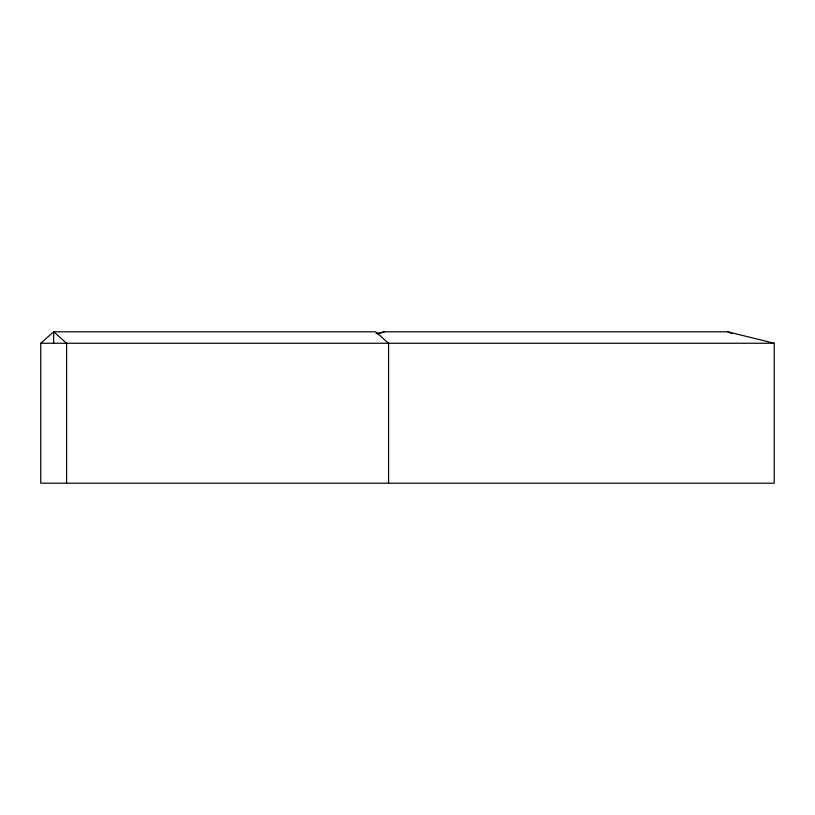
<?xml version="1.0" encoding="UTF-8"?>
<svg xmlns="http://www.w3.org/2000/svg" width="815" height="815" viewBox="0 0 815 815"><rect width="100%" height="100%" fill="white"/><g stroke="black" fill="none" stroke-linecap="round" stroke-linejoin="round"><path stroke-width="1.22" d="M376.031 333.579L384.578 331.797L727.612 331.797L774.25 343.247L774.25 483.203L40.75 483.203L40.75 343.247L53.678 331.797L375.654 331.797L388.572 343.247L388.572 483.203M377.477 333.946L384.578 331.797M40.75 343.247L774.25 343.247M727.612 331.797L732.349 333.63M66.596 483.203L66.596 343.247L53.678 331.797L53.678 343.247"/></g></svg>
